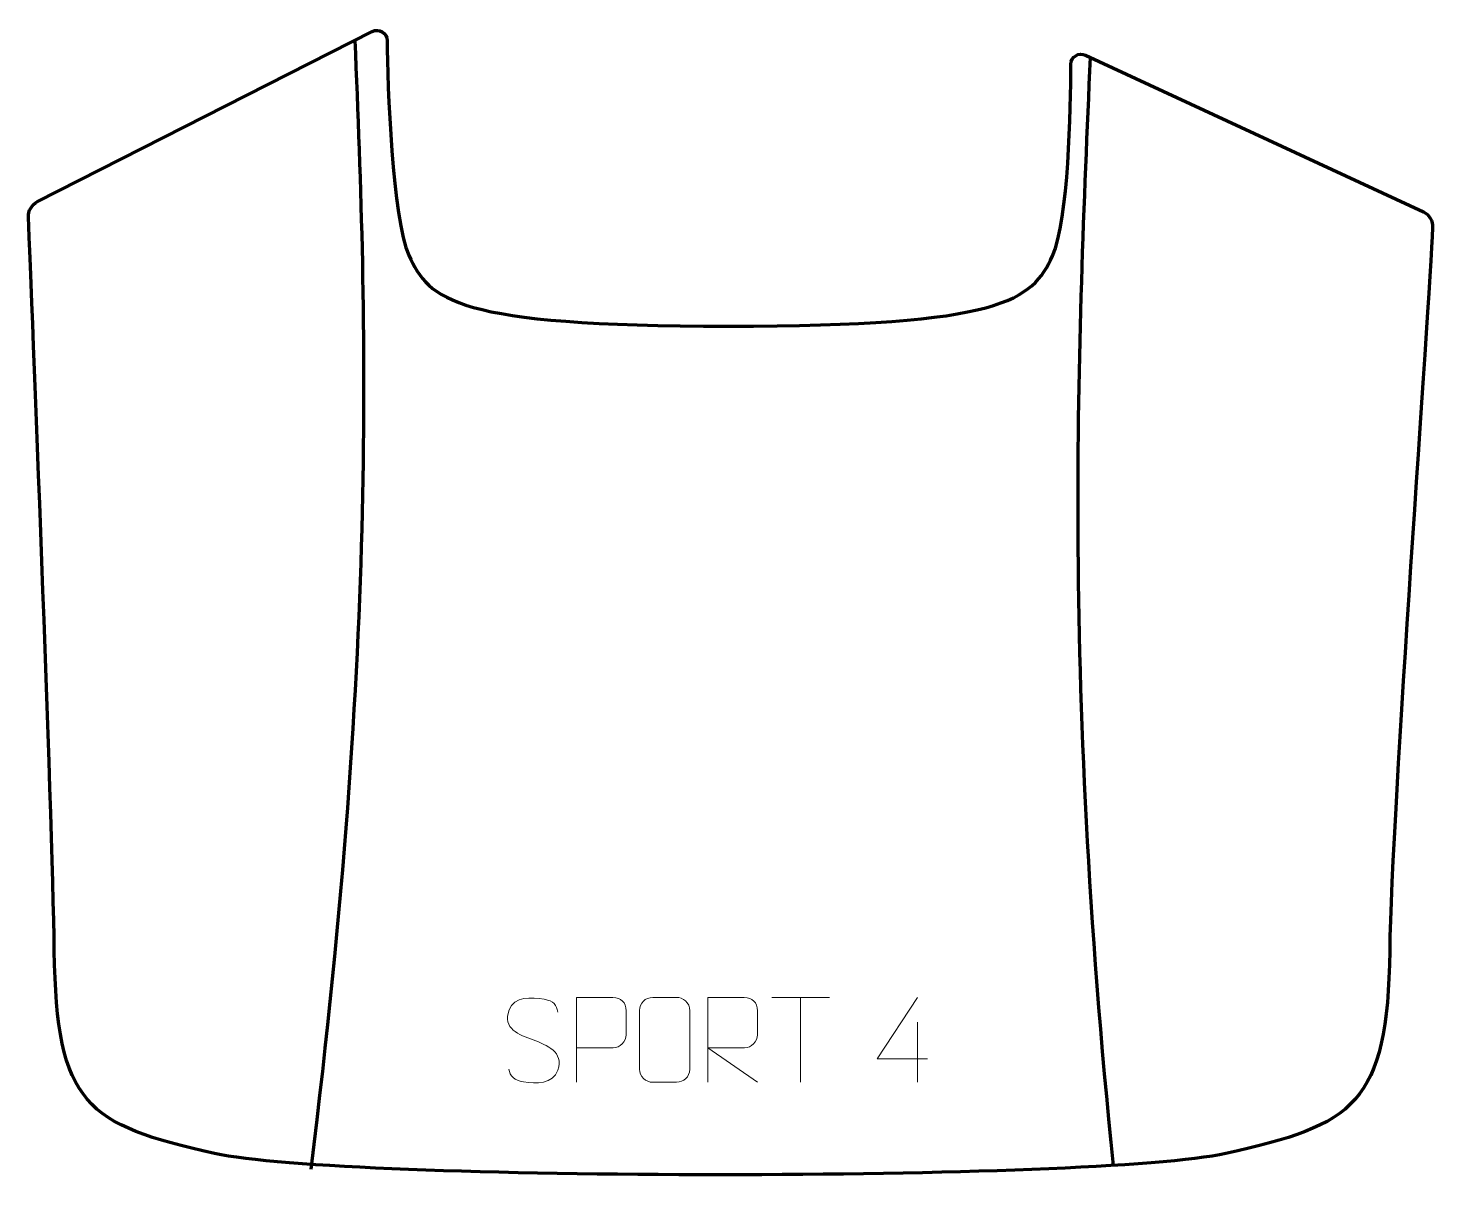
# Model space of a CAD drawing. Header units: millimetres. Extents: x -207 to 207, y -171 to 169.
import ezdxf

# ---------------------------------------------------------------- set-up
doc = ezdxf.new("R2010")
doc.units = ezdxf.units.MM
doc.header["$MEASUREMENT"] = 0
for name, color, linetype in [('layer 1', 7, 'Continuous'), ('layer 2', 7, 'Continuous'), ('layer 3', 7, 'Continuous')]:
    doc.layers.add(name, color=color, linetype=linetype)

msp = doc.modelspace()

# ---------------------------------------------------------------- linework, layer by layer
at = {"layer": 'layer 1', "color": 250, "lineweight": 9}
for points, knots in [([(-58.061, -128.7468), (-62.3093, -127.2764), (-67.2174, -125.4806), (-65.2123, -119.9603), (-65.2123, -119.9603), (-63.7088, -115.8204), (-58.4952, -116.2089), (-54.8916, -116.81), (-54.8916, -116.81), (-52.031, -117.2872), (-51.1663, -118.5004), (-50.8557, -120.5845)], [0, 0, 0, 0, 0.25, 0.25, 0.25, 0.25, 0.5, 0.5, 0.5, 0.5, 1, 1, 1, 1]), ([(-45.3931, -141.2236), (-45.3931, -141.2236), (-45.3931, -116.27), (-45.3931, -116.27), (-45.3931, -116.27), (-41.7981, -116.27), (-38.2028, -116.27), (-34.6074, -116.27), (-34.6074, -116.27), (-32.2822, -116.3079), (-30.7248, -117.798), (-30.729, -120.1641), (-30.729, -120.1641), (-30.7294, -122.1998), (-30.7294, -125.2591), (-30.729, -127.2951), (-30.729, -127.2951), (-30.7355, -129.1705), (-32.5477, -131.1124), (-34.5573, -131.1315), (-34.5573, -131.1315), (-34.5573, -131.1315), (-45.3931, -131.1315), (-45.3931, -131.1315)], [0, 0, 0, 0, 0.14285714, 0.14285714, 0.14285714, 0.14285714, 0.28571429, 0.28571429, 0.28571429, 0.28571429, 0.42857143, 0.42857143, 0.42857143, 0.42857143, 0.57142857, 0.57142857, 0.57142857, 0.57142857, 0.71428571, 0.71428571, 0.71428571, 0.71428571, 1, 1, 1, 1]), ([(-22.901, -116.2704), (-20.5753, -116.2704), (-18.2492, -116.2704), (-15.9231, -116.2704), (-15.9231, -116.2704), (-13.9765, -116.2348), (-11.9851, -117.7264), (-11.9584, -120.164), (-11.9584, -120.164), (-11.9588, -125.9109), (-11.9588, -131.6582), (-11.9584, -137.4059), (-11.9584, -137.4059), (-12.0982, -139.7293), (-13.7754, -141.2089), (-15.9231, -141.2197), (-15.9231, -141.2197), (-18.255, -141.2193), (-20.5869, -141.2193), (-22.9184, -141.2197), (-22.9184, -141.2197), (-24.8434, -141.3251), (-26.8155, -139.4406), (-26.8043, -137.4233), (-26.8043, -137.4233), (-26.804, -131.6532), (-26.804, -125.8835), (-26.8043, -120.1142), (-26.8043, -120.1142), (-26.8001, -117.9761), (-25.0534, -116.2569), (-22.901, -116.2704)], [0, 0, 0, 0, 0.11111111, 0.11111111, 0.11111111, 0.11111111, 0.22222222, 0.22222222, 0.22222222, 0.22222222, 0.33333333, 0.33333333, 0.33333333, 0.33333333, 0.44444444, 0.44444444, 0.44444444, 0.44444444, 0.55555556, 0.55555556, 0.55555556, 0.55555556, 0.66666667, 0.66666667, 0.66666667, 0.66666667, 0.77777778, 0.77777778, 0.77777778, 0.77777778, 1, 1, 1, 1]), ([(-6.7134, -141.2236), (-6.7134, -141.2236), (-6.7134, -116.2701), (-6.7134, -116.2701), (-6.7134, -116.2701), (-3.1186, -116.2701), (0.4769, -116.2701), (4.0721, -116.2701), (4.0721, -116.2701), (6.3974, -116.3078), (7.9547, -117.7978), (7.9506, -120.1642), (7.9506, -120.1642), (7.9502, -122.1997), (7.9502, -125.2591), (7.9506, -127.2951), (7.9506, -127.2951), (7.9441, -129.1706), (6.1318, -131.1124), (4.1223, -131.1315), (4.1223, -131.1315), (4.1223, -131.1315), (-6.7134, -131.1315), (-6.7134, -131.1315), (-6.7134, -131.1315), (-6.7134, -131.1315), (7.9413, -141.2236), (7.9413, -141.2236)], [0, 0, 0, 0, 0.125, 0.125, 0.125, 0.125, 0.25, 0.25, 0.25, 0.25, 0.375, 0.375, 0.375, 0.375, 0.5, 0.5, 0.5, 0.5, 0.625, 0.625, 0.625, 0.625, 0.75, 0.75, 0.75, 0.75, 1, 1, 1, 1]), ([(58.0294, -134.3303), (58.0294, -134.3303), (43.2077, -134.3303), (43.2077, -134.3303), (43.2077, -134.3303), (43.2077, -134.3303), (55.0853, -116.2598), (55.0853, -116.2598)], [0, 0, 0, 0, 0.33333333, 0.33333333, 0.33333333, 0.33333333, 1, 1, 1, 1]), ([(-58.061, -128.7469), (-54.0424, -130.3936), (-49.0129, -132.2819), (-50.8469, -137.6422), (-50.8469, -137.6422), (-52.3067, -141.9086), (-57.2175, -141.6519), (-60.9436, -141.0972), (-60.9436, -141.0972), (-63.6936, -140.6874), (-64.9145, -139.4739), (-65.2925, -137.3617)], [0, 0, 0, 0, 0.25, 0.25, 0.25, 0.25, 0.5, 0.5, 0.5, 0.5, 1, 1, 1, 1])]:
    msp.add_open_spline(points, degree=3, knots=knots, dxfattribs=at)
for points in [[(12.125, -116.2936), (12.125, -116.2936), (29.1122, -116.2936), (29.1122, -116.2936)], [(20.6188, -141.2236), (20.6188, -141.2236), (20.6188, -116.2701), (20.6188, -116.2701)], [(55.0853, -123.5692), (55.0853, -123.5692), (55.0853, -141.2339), (55.0853, -141.2339)]]:
    msp.add_open_spline(points, degree=3, dxfattribs=at)
at = {"layer": 'layer 2', "color": 230, "lineweight": 200}
msp.add_open_spline([(145.8853, -162.2296), (183.5369, -153.8694), (193.5015, -147.8976), (194.0991, -102.5128), (194.0991, -102.5128), (194.6491, -60.77), (205.7601, 86.5872), (206.737, 110.4494), (206.737, 110.4494), (206.8171, 112.4017), (205.7503, 114.2185), (204.0075, 115.1043), (204.0075, 115.1043), (204.0075, 115.1043), (104.5602, 161.176), (104.5602, 161.176), (104.5602, 161.176), (102.567, 162.1885), (100.2055, 160.7474), (100.2006, 158.5133), (100.2006, 158.5133), (100.1738, 145.5818), (99.6411, 112.7248), (94.8066, 102.0974), (94.8066, 102.0974), (88.8302, 88.9596), (80.1321, 81.4151), (-0.55, 81.4151), (-0.55, 81.4151), (-81.2321, 81.4151), (-88.7297, 89.1596), (-94.7063, 102.2971), (-94.7063, 102.2971), (-99.5409, 112.9249), (-101.0734, 152.576), (-101.1005, 165.5078), (-101.1005, 165.5078), (-101.1051, 167.7419), (-103.467, 169.183), (-105.4602, 168.1702), (-105.4602, 168.1702), (-105.4602, 168.1702), (-204.0072, 118.1019), (-204.0072, 118.1019), (-204.0072, 118.1019), (-205.7503, 117.2159), (-206.8171, 115.3992), (-206.737, 113.447), (-206.737, 113.447), (-205.7598, 89.5847), (-199.6486, -60.77), (-199.099, -102.5128), (-199.099, -102.5128), (-198.5014, -147.8976), (-189.5366, -153.8694), (-151.885, -162.2296), (-151.885, -162.2296), (-114.2334, -170.59), (108.2337, -170.59), (145.8853, -162.2296)], degree=3, knots=[0, 0, 0, 0, 0.0625, 0.0625, 0.0625, 0.0625, 0.125, 0.125, 0.125, 0.125, 0.1875, 0.1875, 0.1875, 0.1875, 0.25, 0.25, 0.25, 0.25, 0.3125, 0.3125, 0.3125, 0.3125, 0.375, 0.375, 0.375, 0.375, 0.4375, 0.4375, 0.4375, 0.4375, 0.5, 0.5, 0.5, 0.5, 0.5625, 0.5625, 0.5625, 0.5625, 0.625, 0.625, 0.625, 0.625, 0.6875, 0.6875, 0.6875, 0.6875, 0.75, 0.75, 0.75, 0.75, 0.8125, 0.8125, 0.8125, 0.8125, 0.875, 0.875, 0.875, 0.875, 1, 1, 1, 1], dxfattribs=at)
at = {"layer": 'layer 3', "color": 142, "lineweight": 200}
for points in [[(-110.6227, 165.5474), (-107.0614, 80.8178), (-104.0733, -9.3546), (-123.5661, -166.8886)], [(105.8736, 160.5675), (102.3123, 75.8381), (97.5325, -18.3121), (112.6695, -165.7562)]]:
    msp.add_open_spline(points, degree=3, dxfattribs=at)

doc.saveas('drawing.dxf')
